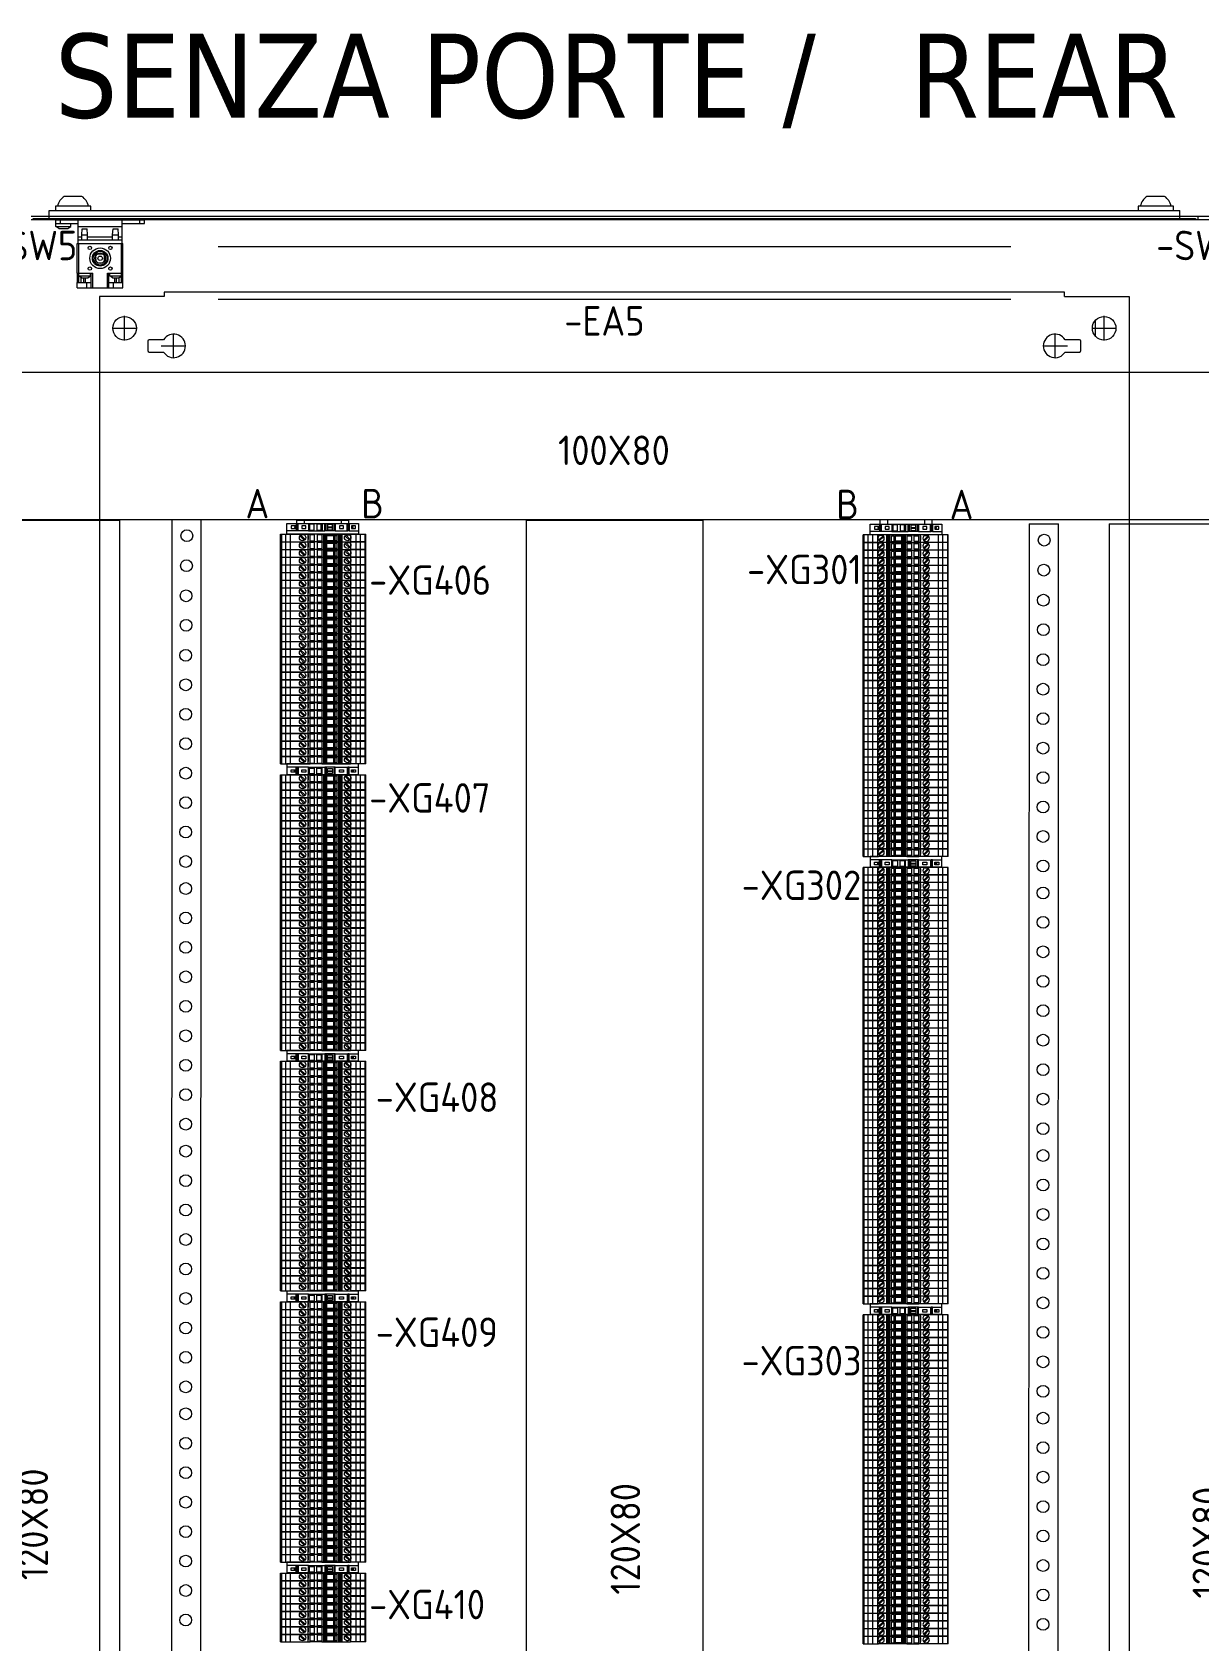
# Model space of a CAD drawing. Header units: millimetres. Extents: x 4959 to 7449, y 754 to 2938.
# Drawn here: x 5863 to 6655, y 1846 to 2938 of the extents above; entities that cross this region are included whole.
import ezdxf
from ezdxf.enums import TextEntityAlignment as Align

# ---------------------------------------------------------------- set-up
doc = ezdxf.new("R2010")
doc.units = ezdxf.units.MM
doc.set_wipeout_variables(frame=1)
doc.layers.add('! NO PLOT !', color=7, linetype='Continuous', true_color=0xff75dd, plot=False)
for name, color, linetype, lineweight in [('000-PI-Oprema', 30, 'Continuous', 5), ('0_1', 7, 'Continuous', 0), ('SI-ORMAR-Oprema', 30, 'Continuous', 5)]:
    doc.layers.add(name, color=color, linetype=linetype, lineweight=lineweight)
for name, color, linetype in [('000-PI-ORMAR', 2, 'Continuous'), ('000-PI_TEXT', 7, 'Continuous'), ('002-PI-Kabelska kanalica', 150, 'Continuous'), ('004-PI-DIN Šina', 3, 'Continuous')]:
    doc.layers.add(name, color=color, linetype=linetype)
doc.styles.add('PI0', font='isocpeur.ttf', dxfattribs={"width": 0.9})
doc.styles.add('Tahoma', font='tahoma.ttf')

# ---------------------------------------------------------------- blocks, each defined once
blk = doc.blocks.new('2000x800_montazna ploca')
at = {"layer": '! NO PLOT !', "color": 18, "linetype": 'ByBlock', "lineweight": 0, "true_color": 0x000000}
for p, q in [((-4316.7, 1616.3), (-4316.7, 1633.1)), ((-3657.7, 1630), (-3657.7, 1619.4)), ((-3651.7, 1616.3), (-3651.7, 1633.1)), ((-4325.1, 1624.7), (-4308.3, 1624.7)), ((-4290.2, 1616.9), (-4299.9, 1616.9)), ((-4283.4, 1604.3), (-4283.4, 1621.1)), ((-3685, 1604.3), (-3685, 1621.1)), ((-3668.5, 1616.9), (-3678.2, 1616.9)), ((-3660.1, 1624.7), (-3643.3, 1624.7)), ((-4300.9, 1615.9), (-4300.9, 1609.5)), ((-4299.9, 1608.5), (-4290.2, 1608.5)), ((-4291.8, 1612.7), (-4275, 1612.7)), ((-3693.4, 1612.7), (-3676.6, 1612.7)), ((-3678.2, 1608.5), (-3668.5, 1608.5)), ((-3667.5, 1609.5), (-3667.5, 1615.9))]:
    blk.add_line(p, q, dxfattribs=at)
for centre in [(-4316.7, 1624.7), (-3651.7, 1624.7)]:
    blk.add_circle(centre, 8, dxfattribs=at)
for centre, radius, start, end in [((-4299.9, 1615.9), 1, 90, 180), ((-4283.4, 1612.7), 8, 211.6682, 148.3318), ((-3685, 1612.7), 8, 31.6682, 328.3318), ((-3668.5, 1615.9), 1, 0, 90), ((-4299.9, 1609.5), 1, 180, 270), ((-3668.5, 1609.5), 1, 270, 0)]:
    blk.add_arc(centre, radius, start, end, dxfattribs=at)
at = {"layer": '000-PI-ORMAR', "color": 18, "linetype": 'ByBlock', "lineweight": 0, "true_color": 0x000000}
for p, q in [((-4289.7, 1649.2), (-4289.7, 1646.2)), ((-3678.7, 1649.2), (-4289.7, 1649.2)), ((-3678.7, 1646.2), (-3678.7, 1649.2)), ((-4289.7, 1646.2), (-4333.7, 1646.2)), ((-4333.7, 1646.2), (-4333.7, -243.8)), ((-3678.7, 1646.2), (-3634.7, 1646.2)), ((-3634.7, 1646.2), (-3634.7, -243.8))]:
    blk.add_line(p, q, dxfattribs=at)
blk = doc.blocks.new('*U467')
at = {"layer": '002-PI-Kabelska kanalica', "color": 0, "linetype": 'ByBlock', "lineweight": 0}
for p, q in [((100, -100), (100, 1327)), ((-20, -100), (100, -100))]:
    blk.add_line(p, q, dxfattribs=at)
blk = doc.blocks.new('sklopka_vrata_8MF1000-2VL')
at = {"layer": '000-PI-Oprema', "color": 0, "linetype": 'ByBlock', "lineweight": 0}
for p, q in [((-30, 0), (30, 0)), ((-30, -4.5), (-30, 0)), ((-27, -2.5), (-27, 0)), ((-15, -16), (-15, 0)), ((15, -16), (15, 0)), ((27, -2.5), (27, 0)), ((30, -2.5), (30, 0)), ((-30, -2.5), (-27, -2.5)), ((-28.1, -5.75), (-30, -4.5)), ((-30, -4.5), (-20, -4.5)), ((-28.1, -5.75), (-21.9, -5.75)), ((-27, -2.5), (-15, -2.5)), ((-21.9, -5.75), (-20, -4.5)), ((-20, -4.5), (-20, -2.5)), ((-15, -4.5), (15, -4.5)), ((-12.5, -10), (-12.2, -6)), ((-12.5, -10), (-8.5, -10)), ((-12.5, -13.499994), (-12.5, -10)), ((-12.2, -6), (-8.8, -6)), ((-8.5, -10), (-8.8, -6)), ((-8.5, -13.499994), (-8.5, -10)), ((8.5, -10), (8.8, -6)), ((8.5, -10), (12.5, -10)), ((8.5, -13.499994), (8.5, -10)), ((8.8, -6), (12.2, -6)), ((12.5, -10), (12.2, -6)), ((12.5, -13.499994), (12.5, -10)), ((15, -2.5), (30, -2.5)), ((-15.5, -16), (15.5, -16)), ((-15.5, -36), (-15.5, -16)), ((-15, -11.5), (-12.499996, -11.5)), ((-15, -13.5), (15, -13.5)), ((-14.5, -38), (-14.5, -16)), ((-8.499996, -11.5), (8.500004, -11.5)), ((12.500004, -11.5), (15, -11.5)), ((14.5, -38), (14.5, -16)), ((15.5, -36), (15.5, -16)), ((-3, -27.802775), (-3, -24.197225)), ((-1.802776, -23), (1.802776, -23)), ((-1.802776, -29), (1.802776, -29)), ((3, -27.802775), (3, -24.197225)), ((-15.5, -36), (-5, -36)), ((-15.49, -42.49), (-8.99, -42.49)), ((-15.49, -45.99), (-15.49, -42.49)), ((-15.400001, -42.49), (-15.400001, -36)), ((-12.6, -39.25), (-14.5, -38)), ((-14.5, -38), (-6.5, -38)), ((-14.400001, -42.49), (-14.400001, -38.065784)), ((-12.936492, -42.49), (-12.936492, -39.02862)), ((-12.6, -39.25), (-8.4, -39.25)), ((-11.000001, -42.49), (-11.000001, -39.249996)), ((-10.000001, -42.49), (-10.000001, -39.249996)), ((-8.99, -42.49), (-6.029656, -42.49)), ((-8.99, -45.99), (-8.99, -42.49)), ((-8.4, -39.25), (-6.5, -38)), ((-6.5, -38), (-6.5, -36)), ((-6.029656, -42.5), (-6.029656, -42.49)), ((-6.029656, -42.5), (-6, -42.5)), ((-6, -46), (-6, -36)), ((-5, -46), (-5, -36)), ((5, -36), (14.5, -36)), ((5, -46), (5, -36)), ((6, -46), (6, -36)), ((6, -42.5), (6.029654, -42.5)), ((6.029654, -42.49), (15.49, -42.49)), ((6.029654, -42.5), (6.029654, -42.49)), ((6.5, -38), (6.5, -36)), ((8.4, -39.25), (6.5, -38)), ((6.5, -38), (14.5, -38)), ((8.4, -39.25), (12.6, -39.25)), ((8.85, -36), (13.15, -36)), ((8.99, -45.99), (8.99, -42.49)), ((10, -42.49), (10, -39.249996)), ((11, -42.49), (11, -39.249996)), ((12.6, -39.25), (14.5, -38)), ((12.936492, -42.49), (12.936492, -39.028624)), ((14.4, -42.49), (14.4, -38.065788)), ((14.5, -36), (15.5, -36)), ((15.4, -42.49), (15.4, -36)), ((15.49, -45.99), (15.49, -42.49)), ((-15.49, -45.99), (-8.99, -45.99)), ((-15.4, -46), (-15.4, -45.99)), ((-15.4, -46), (-5.999961, -46)), ((-8.99, -45.99), (-6.000001, -45.99)), ((-6, -46), (-5, -46)), ((-5, -46), (5, -46)), ((5, -46), (6, -46)), ((6, -45.99), (15.49, -45.99)), ((6.00004, -46), (15.4, -46)), ((15.4, -46), (15.4, -45.99))]:
    blk.add_line(p, q, dxfattribs=at)
for centre, radius in [((-7, -19), 1.15), ((0, -26), 7), ((0, -26), 5.3), ((0, -26), 5.1), ((0, -26), 4.8), ((0, -26), 4.679181), ((7, -19), 1.15), ((-7, -33), 1.15), ((0, -26), 3.579607), ((0, -26), 1.499969), ((7, -33), 1.15)]:
    blk.add_circle(centre, radius, dxfattribs=at)
for radius, start, end in [(3.100426, 165.377152, 194.622848), (3.5, 121.002719, 148.997284), (3.5, 211.002716, 238.997281), (3.100426, 255.377156, 284.622844), (3.100426, 90, 104.622596), (3.100426, 75.377404, 90), (3.5, 31.002716, 58.997281), (3.5, 301.002719, 328.997284), (3.100426, 345.377406, 14.622594)]:
    blk.add_arc((0, -26), radius, start, end, dxfattribs=at)
blk = doc.blocks.new('LL49 W 100-230V')
at = {"layer": '000-PI-Oprema', "color": 0, "linetype": 'ByBlock', "lineweight": 0, "ltscale": 0.25}
for p, q in [((45476.7, 36851.4), (46014.7, 36851.4)), ((46014.7, 36815.4), (45476.7, 36815.4))]:
    blk.add_line(p, q, dxfattribs=at)
blk = doc.blocks.new('*U486')
at = {"layer": '002-PI-Kabelska kanalica', "color": 0, "linetype": 'ByBlock', "lineweight": 0}
for p, q in [((-20, -100), (-20, 1328)), ((100, -100), (100, 1328)), ((-20, -100), (100, -100))]:
    blk.add_line(p, q, dxfattribs=at)
blk = doc.blocks.new('*U474')
at = {"color": 7}
blk.add_wipeout([(-24.3, -7.3), (24.3, -7.3), (24.3, 0), (-24.3, 0)], dxfattribs=at).dxf.layer = '000-PI-Oprema'
at = {"layer": '000-PI-Oprema', "color": 7, "ltscale": 0.25}
blk.add_line((-24.3, 0), (24.3, 0), dxfattribs=at)
at = {"layer": '000-PI-Oprema', "color": 7}
for p, q in [((-18, 0), (-18, -5.1)), ((-17.1, 0), (-17.1, -5.1)), ((-17, -5.1), (-17, 0)), ((-16.7, -5.1), (-16.7, 0)), ((-9.7, 0), (-9.7, -5.1)), ((-9, 0), (-9, -0.6)), ((-1, -0.6), (-1, 0)), ((-0.3, 0), (-0.3, -5.1)), ((1.4, -5.1), (1.4, 0)), ((2.3, -5.1), (2.3, 0)), ((7.7, -5.1), (7.7, 0)), ((8.5, 0), (8.5, -5.1)), ((16.7, -5.1), (16.7, 0)), ((17, 0), (17, -5.1)), ((17.1, 0), (17.1, -5.1)), ((18, 0), (18, -5.1)), ((24.3, 0), (24.3, -7.3)), ((-24.3, -7.3), (-24.3, 0)), ((-18, -5.1), (-24.3, -5.1)), ((24.3, -7.3), (-24.3, -7.3)), ((-21.4, -1.7), (-21.4, -3.4)), ((-18.5, -1.7), (-21.4, -1.7)), ((-21.4, -3.4), (-18.5, -3.4)), ((-19, -2.4), (-19.1, -2.4)), ((-19.1, -2.4), (-19.1, -2.8)), ((-19, -2.8), (-19.1, -2.8)), ((-19, -2.4), (-18.5, -2.4)), ((-19, -2.8), (-19, -2.4)), ((-19, -2.8), (-18.5, -2.8)), ((-18.5, -2.4), (-18.5, -1.7)), ((-18.5, -2.8), (-18.5, -2.4)), ((-18.5, -3.4), (-18.5, -2.8)), ((-17.1, -5.1), (-18, -5.1)), ((-17, -5.1), (-17.1, -5.1)), ((-16.7, -5.1), (-17, -5.1)), ((-9.7, -5.1), (-16.7, -5.1)), ((-14.1, -1.7), (-14.1, -3.4)), ((-11.4, -1.7), (-14.1, -1.7)), ((-14.1, -3.4), (-11.4, -3.4)), ((-11.4, -3.4), (-11.4, -1.7)), ((-9.7, -5.1), (-9, -5.1)), ((-9, -0.6), (-9, -4.6)), ((-5.8, -0.6), (-9, -0.6)), ((-9, -4.6), (-9, -5.1)), ((-9, -4.6), (-5.8, -4.6)), ((-9, -5.1), (-1, -5.1)), ((-5.8, -4.6), (-5.8, -0.6)), ((-4.1, -0.6), (-4.1, -4.6)), ((-1, -0.6), (-4.1, -0.6)), ((-4.1, -4.6), (-1, -4.6)), ((-1, -4.6), (-1, -0.6)), ((-1, -5.1), (-1, -4.6)), ((-1, -5.1), (-0.3, -5.1)), ((-0.3, -5.1), (1.4, -5.1)), ((2.3, -5.1), (1.4, -5.1)), ((7.7, -5.1), (2.3, -5.1)), ((6.7, -0.8), (3.2, -0.8)), ((3.2, -0.8), (3.2, -2.4)), ((3.2, -2.4), (6.7, -2.4)), ((3.2, -2.4), (3.2, -2.8)), ((3.2, -2.8), (6.7, -2.8)), ((3.2, -2.8), (3.2, -4.3)), ((3.2, -4.3), (6.7, -4.3)), ((6.7, -2.4), (6.7, -0.8)), ((6.7, -2.8), (6.7, -2.4)), ((6.7, -4.3), (6.7, -2.8)), ((8.5, -5.1), (7.7, -5.1)), ((8.5, -5.1), (16.7, -5.1)), ((11.4, -1.7), (11.4, -3.4)), ((14.1, -1.7), (11.4, -1.7)), ((11.4, -3.4), (14.1, -3.4)), ((14.1, -3.4), (14.1, -1.7)), ((16.7, -5.1), (17, -5.1)), ((17, -5.1), (17.1, -5.1)), ((18, -5.1), (17.1, -5.1)), ((18, -5.1), (24.3, -5.1)), ((22.2, -1.7), (19.5, -1.7)), ((19.5, -1.7), (19.5, -2.4)), ((19.5, -2.4), (19.9, -2.4)), ((19.5, -2.4), (19.5, -2.8)), ((19.5, -2.8), (19.5, -3.4)), ((19.5, -2.8), (19.9, -2.8)), ((19.5, -3.4), (22.2, -3.4)), ((20.6, -2.4), (19.9, -2.4)), ((19.9, -2.8), (19.9, -2.4)), ((20.6, -2.8), (19.9, -2.8)), ((20.6, -2.8), (20.6, -2.4)), ((22.2, -3.4), (22.2, -1.7))]:
    blk.add_line(p, q, dxfattribs=at)
blk = doc.blocks.new('*U304')
at = {"color": 0, "linetype": 'ByBlock', "lineweight": 0, "ltscale": 0.25}
blk.add_lwpolyline([(-24.3, 0), (-24.3, -7.3), (24.3, -7.3), (24.3, 0), (-24.3, 0)], dxfattribs=at)
at = {"layer": '000-PI-Oprema', "color": 0, "linetype": 'ByBlock', "lineweight": 0}
for p, q in [((24.3, 0), (-24.3, 0)), ((24.3, -7.3), (24.3, 0)), ((-24.3, 0), (-24.3, -7.3)), ((-18, -2.2), (-24.3, -2.2)), ((-21.4, -5.6), (-21.4, -3.9)), ((-21.4, -3.9), (-18.5, -3.9)), ((-18.5, -5.6), (-21.4, -5.6)), ((-19, -4.6), (-19.1, -4.6)), ((-19.1, -5), (-19.1, -4.6)), ((-19, -5), (-19.1, -5)), ((-19, -4.6), (-19, -5)), ((-19, -4.6), (-18.5, -4.6)), ((-19, -5), (-18.5, -5)), ((-18.5, -3.9), (-18.5, -4.6)), ((-18.5, -4.6), (-18.5, -5)), ((-18.5, -5), (-18.5, -5.6)), ((-18, -7.3), (-18, -2.2)), ((-17.1, -2.2), (-18, -2.2)), ((-17.1, -7.3), (-18, -7.3)), ((-17.1, -7.3), (-17.1, -2.2)), ((-17, -2.2), (-17.1, -2.2)), ((-17, -7.3), (-17.1, -7.3)), ((-17, -2.2), (-17, -7.3)), ((-16.7, -2.2), (-17, -2.2)), ((-16.7, -7.3), (-17, -7.3)), ((-16.7, -2.2), (-16.7, -7.3)), ((-9.7, -2.2), (-16.7, -2.2)), ((-14.1, -3.9), (-11.4, -3.9)), ((-14.1, -5.6), (-14.1, -3.9)), ((-11.4, -5.6), (-14.1, -5.6)), ((-11.4, -3.9), (-11.4, -5.6)), ((-9.7, -2.2), (-9, -2.2)), ((-9.7, -7.3), (-9.7, -2.2)), ((-9.7, -7.3), (-9, -7.3)), ((-9, -2.8), (-9, -2.2)), ((-9, -2.2), (-1, -2.2)), ((-9, -6.8), (-9, -2.8)), ((-9, -2.8), (-5.8, -2.8)), ((-5.8, -6.8), (-9, -6.8)), ((-9, -7.3), (-9, -6.8)), ((-5.8, -2.8), (-5.8, -6.8)), ((-4.1, -2.8), (-1, -2.8)), ((-4.1, -6.8), (-4.1, -2.8)), ((-1, -6.8), (-4.1, -6.8)), ((-1, -2.2), (-1, -2.8)), ((-1, -2.2), (-0.3, -2.2)), ((-1, -2.8), (-1, -6.8)), ((-1, -6.8), (-1, -7.3)), ((-0.3, -2.2), (1.4, -2.2)), ((-0.3, -7.3), (-0.3, -2.2)), ((2.3, -2.2), (1.4, -2.2)), ((1.4, -2.2), (1.4, -7.3)), ((7.7, -2.2), (2.3, -2.2)), ((2.3, -2.2), (2.3, -7.3)), ((3.2, -3), (6.7, -3)), ((3.2, -4.6), (3.2, -3)), ((3.2, -4.6), (6.7, -4.6)), ((3.2, -5), (3.2, -4.6)), ((3.2, -5), (6.7, -5)), ((3.2, -6.5), (3.2, -5)), ((6.7, -6.5), (3.2, -6.5)), ((6.7, -3), (6.7, -4.6)), ((6.7, -4.6), (6.7, -5)), ((6.7, -5), (6.7, -6.5)), ((7.7, -2.2), (7.7, -7.3)), ((8.5, -2.2), (7.7, -2.2)), ((8.5, -7.3), (8.5, -2.2)), ((8.5, -2.2), (16.7, -2.2)), ((11.4, -3.9), (14.1, -3.9)), ((11.4, -5.6), (11.4, -3.9)), ((14.1, -5.6), (11.4, -5.6)), ((14.1, -3.9), (14.1, -5.6)), ((16.7, -2.2), (16.7, -7.3)), ((16.7, -2.2), (17, -2.2)), ((17, -7.3), (17, -2.2)), ((17, -2.2), (17.1, -2.2)), ((18, -2.2), (17.1, -2.2)), ((17.1, -7.3), (17.1, -2.2)), ((18, -2.2), (24.3, -2.2)), ((18, -7.3), (18, -2.2)), ((19.5, -4.6), (19.5, -3.9)), ((19.5, -3.9), (22.2, -3.9)), ((19.5, -5), (19.5, -4.6)), ((19.5, -4.6), (19.9, -4.6)), ((19.5, -5), (19.9, -5)), ((19.5, -5.6), (19.5, -5)), ((22.2, -5.6), (19.5, -5.6)), ((19.9, -4.6), (19.9, -5)), ((20.6, -4.6), (19.9, -4.6)), ((20.6, -5), (19.9, -5)), ((20.6, -4.6), (20.6, -5)), ((22.2, -3.9), (22.2, -5.6))]:
    blk.add_line(p, q, dxfattribs=at)
at = {"layer": '000-PI-Oprema', "color": 0, "linetype": 'ByBlock', "lineweight": 0, "ltscale": 0.25}
blk.add_line((24.3, -7.3), (-24.3, -7.3), dxfattribs=at)
blk = doc.blocks.new('*U505')
at = {"color": 7}
blk.add_wipeout([(-24.3, -7.3), (24.3, -7.3), (24.3, 0), (-24.3, 0)], dxfattribs=at).dxf.layer = '000-PI-Oprema'
at = {"layer": '000-PI-Oprema', "color": 7, "ltscale": 0.25}
blk.add_line((-24.3, 0), (24.3, 0), dxfattribs=at)
at = {"layer": '000-PI-Oprema', "color": 7}
for p, q in [((-18, 0), (-18, -5.1)), ((-17.1, 0), (-17.1, -5.1)), ((-17, -5.1), (-17, 0)), ((-16.7, -5.1), (-16.7, 0)), ((-9.7, 0), (-9.7, -5.1)), ((-9, 0), (-9, -0.6)), ((-1, -0.6), (-1, 0)), ((-0.3, 0), (-0.3, -5.1)), ((1.4, -5.1), (1.4, 0)), ((2.3, -5.1), (2.3, 0)), ((7.7, -5.1), (7.7, 0)), ((8.5, 0), (8.5, -5.1)), ((16.7, -5.1), (16.7, 0)), ((17, 0), (17, -5.1)), ((17.1, 0), (17.1, -5.1)), ((18, 0), (18, -5.1)), ((24.3, 0), (24.3, -7.3)), ((-24.3, -7.3), (-24.3, 0)), ((-18, -5.1), (-24.3, -5.1)), ((24.3, -7.3), (-24.3, -7.3)), ((-21.4, -1.7), (-21.4, -3.4)), ((-18.5, -1.7), (-21.4, -1.7)), ((-21.4, -3.4), (-18.5, -3.4)), ((-19, -2.4), (-19.1, -2.4)), ((-19.1, -2.4), (-19.1, -2.8)), ((-19, -2.8), (-19.1, -2.8)), ((-19, -2.4), (-18.5, -2.4)), ((-19, -2.8), (-19, -2.4)), ((-19, -2.8), (-18.5, -2.8)), ((-18.5, -2.4), (-18.5, -1.7)), ((-18.5, -2.8), (-18.5, -2.4)), ((-18.5, -3.4), (-18.5, -2.8)), ((-17.1, -5.1), (-18, -5.1)), ((-17, -5.1), (-17.1, -5.1)), ((-16.7, -5.1), (-17, -5.1)), ((-9.7, -5.1), (-16.7, -5.1)), ((-14.1, -1.7), (-14.1, -3.4)), ((-11.4, -1.7), (-14.1, -1.7)), ((-14.1, -3.4), (-11.4, -3.4)), ((-11.4, -3.4), (-11.4, -1.7)), ((-9.7, -5.1), (-9, -5.1)), ((-9, -0.6), (-9, -4.6)), ((-5.8, -0.6), (-9, -0.6)), ((-9, -4.6), (-9, -5.1)), ((-9, -4.6), (-5.8, -4.6)), ((-9, -5.1), (-1, -5.1)), ((-5.8, -4.6), (-5.8, -0.6)), ((-4.1, -0.6), (-4.1, -4.6)), ((-1, -0.6), (-4.1, -0.6)), ((-4.1, -4.6), (-1, -4.6)), ((-1, -4.6), (-1, -0.6)), ((-1, -5.1), (-1, -4.6)), ((-1, -5.1), (-0.3, -5.1)), ((-0.3, -5.1), (1.4, -5.1)), ((2.3, -5.1), (1.4, -5.1)), ((7.7, -5.1), (2.3, -5.1)), ((6.7, -0.8), (3.2, -0.8)), ((3.2, -0.8), (3.2, -2.4)), ((3.2, -2.4), (6.7, -2.4)), ((3.2, -2.4), (3.2, -2.8)), ((3.2, -2.8), (6.7, -2.8)), ((3.2, -2.8), (3.2, -4.3)), ((3.2, -4.3), (6.7, -4.3)), ((6.7, -2.4), (6.7, -0.8)), ((6.7, -2.8), (6.7, -2.4)), ((6.7, -4.3), (6.7, -2.8)), ((8.5, -5.1), (7.7, -5.1)), ((8.5, -5.1), (16.7, -5.1)), ((11.4, -1.7), (11.4, -3.4)), ((14.1, -1.7), (11.4, -1.7)), ((11.4, -3.4), (14.1, -3.4)), ((14.1, -3.4), (14.1, -1.7)), ((16.7, -5.1), (17, -5.1)), ((17, -5.1), (17.1, -5.1)), ((18, -5.1), (17.1, -5.1)), ((18, -5.1), (24.3, -5.1)), ((22.2, -1.7), (19.5, -1.7)), ((19.5, -1.7), (19.5, -2.4)), ((19.5, -2.4), (19.9, -2.4)), ((19.5, -2.4), (19.5, -2.8)), ((19.5, -2.8), (19.5, -3.4)), ((19.5, -2.8), (19.9, -2.8)), ((19.5, -3.4), (22.2, -3.4)), ((20.6, -2.4), (19.9, -2.4)), ((19.9, -2.8), (19.9, -2.4)), ((20.6, -2.8), (19.9, -2.8)), ((20.6, -2.8), (20.6, -2.4)), ((22.2, -3.4), (22.2, -1.7))]:
    blk.add_line(p, q, dxfattribs=at)
blk = doc.blocks.new('*U499')
at = {"layer": '002-PI-Kabelska kanalica', "color": 0, "linetype": 'ByBlock', "lineweight": 0}
for q in [(-20, 1327), (100, -100)]:
    blk.add_line((-20, -100), q, dxfattribs=at)
blk = doc.blocks.new('*U495')
at = {"layer": '002-PI-Kabelska kanalica', "color": 0, "linetype": 'ByBlock', "lineweight": 0}
for p, q in [((-20, -100), (-20, 1943)), ((80, -100), (80, 1943))]:
    blk.add_line(p, q, dxfattribs=at)
blk = doc.blocks.new('UT 2.5 MT - 3046362')
at = {"layer": '000-PI-Oprema', "color": 0, "linetype": 'ByBlock', "lineweight": 0}
for p, q in [((53710, 41740.1), (53710, 41729.7)), ((53710, 41740.1), (53715.1, 41740.1)), ((53715.1, 41739.5), (53710, 41739.5)), ((53715.1, 41717.7), (53715.1, 41740.1)), ((53710, 41736.5), (53715.1, 41736.5)), ((53710, 41733.5), (53715.1, 41733.5)), ((53710, 41730), (53715.1, 41730)), ((53710, 41711.5), (53710, 41729.7)), ((53711.1, 41729.1), (53711.1, 41729.1)), ((53711.1, 41729.1), (53714.1, 41726)), ((53711.6, 41729.6), (53711.6, 41729.6)), ((53714.6, 41726.5), (53711.6, 41729.6)), ((53714.8, 41728.9), (53714.8, 41728.9)), ((53714.8, 41726.8), (53714.8, 41728.9)), ((53714.8, 41726.8), (53714.8, 41726.8)), ((53710, 41723.9), (53715.1, 41723.9)), ((53710, 41723.8), (53710, 41723.8)), ((53715.1, 41723.8), (53710, 41723.8)), ((53715.1, 41723.4), (53710, 41723.4)), ((53710, 41722.8), (53715.1, 41722.8)), ((53710, 41721.1), (53710, 41721.1)), ((53710, 41716.1), (53710, 41716.1)), ((53710.1, 41718.4), (53710.1, 41721.8)), ((53710.1, 41721.8), (53710.1, 41721.8)), ((53710.1, 41721.8), (53715, 41721.8)), ((53715, 41718.4), (53710.1, 41718.4)), ((53710.1, 41718.2), (53710.1, 41718.4)), ((53710.1, 41718.2), (53710.8, 41718.2)), ((53710.7, 41720.8), (53710.7, 41719.4)), ((53710.7, 41720.8), (53714.3, 41720.8)), ((53710.7, 41719.4), (53710.7, 41719.2)), ((53710.8, 41719.2), (53710.7, 41719.2)), ((53710.8, 41721.8), (53710.8, 41722.6)), ((53710.8, 41722.6), (53714.3, 41722.6)), ((53710.8, 41722.6), (53710.8, 41722.6)), ((53714.3, 41719.2), (53710.8, 41719.2)), ((53710.8, 41711.8), (53710.8, 41718.2)), ((53714.3, 41718.2), (53710.8, 41718.2)), ((53711.6, 41723.9), (53714.2, 41723.9)), ((53711.6, 41723.9), (53711.6, 41723.9)), ((53714.1, 41726), (53714.1, 41726)), ((53714.2, 41723.9), (53714.2, 41723.9)), ((53714.3, 41721.8), (53714.3, 41722.6)), ((53714.3, 41722.6), (53714.3, 41722.6)), ((53714.3, 41719.2), (53714.3, 41720.8)), ((53714.3, 41711.8), (53714.3, 41718.2)), ((53715, 41718.2), (53714.3, 41718.2)), ((53714.3, 41717.7), (53715.1, 41717.7)), ((53715.1, 41716.6), (53714.3, 41716.6)), ((53714.6, 41726.5), (53714.6, 41726.5)), ((53715, 41718.4), (53715, 41721.8)), ((53715, 41721.8), (53715, 41721.8)), ((53715, 41718.2), (53715, 41718.4)), ((53715.1, 41723.8), (53715.1, 41723.8)), ((53715.1, 41721.1), (53715.1, 41721.1)), ((53715.1, 41717.7), (53715.1, 41716.6)), ((53715.1, 41717.7), (53715.1, 41717.7)), ((53715.1, 41717.7), (53715.1, 41717.7)), ((53715.1, 41716.6), (53715.1, 41716.6)), ((53715.1, 41711.5), (53715.1, 41716.6)), ((53715.1, 41716.1), (53715.1, 41716.1)), ((53710, 41710.3), (53710, 41711.5)), ((53715.1, 41711.5), (53710, 41711.5)), ((53710, 41710.3), (53710, 41702.3)), ((53710, 41710.3), (53710, 41710.3)), ((53715.1, 41710.3), (53710, 41710.3)), ((53710.6, 41710.3), (53710.6, 41710.3)), ((53710.6, 41707.1), (53710.6, 41710.3)), ((53710.6, 41707.1), (53710.6, 41707.1)), ((53714.6, 41707.1), (53710.6, 41707.1)), ((53710.6, 41702.3), (53710.6, 41705.4)), ((53710.6, 41705.4), (53710.6, 41705.4)), ((53710.6, 41705.4), (53714.6, 41705.4)), ((53710.8, 41712.8), (53710.8, 41713.8)), ((53710.8, 41713.8), (53710.8, 41713.8)), ((53710.8, 41713.7), (53714.3, 41713.7)), ((53710.8, 41712.6), (53710.8, 41712.8)), ((53710.8, 41712.8), (53714.3, 41712.8)), ((53710.8, 41712.6), (53710.8, 41712.6)), ((53710.8, 41712.6), (53714.3, 41712.6)), ((53710.8, 41711.8), (53714.3, 41711.8)), ((53710.8, 41711.8), (53710.8, 41711.8)), ((53714.3, 41711.8), (53710.8, 41711.8)), ((53714.3, 41712.8), (53714.3, 41713.8)), ((53714.3, 41713.8), (53714.3, 41713.8)), ((53714.3, 41712.6), (53714.3, 41712.8)), ((53714.3, 41712.6), (53714.3, 41712.6)), ((53714.3, 41711.8), (53714.3, 41711.8)), ((53714.6, 41710.3), (53714.6, 41710.3)), ((53714.6, 41710.3), (53714.6, 41707.1)), ((53714.6, 41707.1), (53714.6, 41707.1)), ((53714.6, 41705.4), (53714.6, 41705.4)), ((53714.6, 41705.4), (53714.6, 41702.3)), ((53715.1, 41710.3), (53715.1, 41711.5)), ((53715.1, 41710.3), (53715.1, 41710.3)), ((53715.1, 41710.3), (53715.1, 41702.3)), ((53710, 41701.1), (53710, 41702.3)), ((53710, 41702.3), (53710, 41702.3)), ((53710, 41702.3), (53715.1, 41702.3)), ((53710, 41682.3), (53710, 41701.1)), ((53710, 41701.1), (53715.1, 41701.1)), ((53710.6, 41702.3), (53710.6, 41702.3)), ((53711.1, 41698.4), (53714.1, 41695.4)), ((53711.6, 41701.1), (53711.6, 41701.1)), ((53714.2, 41701.1), (53711.6, 41701.1)), ((53714.6, 41695.9), (53711.6, 41698.9)), ((53714.2, 41701.1), (53714.2, 41701.1)), ((53714.6, 41702.3), (53714.6, 41702.3)), ((53714.8, 41698.2), (53714.8, 41696.1)), ((53714.8, 41698.2), (53714.8, 41698.2)), ((53714.8, 41696.1), (53714.8, 41696.1)), ((53715.1, 41702.3), (53715.1, 41702.3)), ((53715.1, 41701.1), (53715.1, 41702.3)), ((53715.1, 41682.3), (53715.1, 41701.1)), ((53710, 41688.9), (53715.1, 41688.9)), ((53710, 41685.9), (53715.1, 41685.9)), ((53710, 41682.3), (53710, 41683)), ((53715.1, 41682.8), (53710, 41682.8)), ((53710, 41682.3), (53715.1, 41682.3))]:
    blk.add_line(p, q, dxfattribs=at)
for centre, radius, start, end in [((53712.9, 41727.8), 2.17, 120.4503, 270), ((53712.9, 41727.8), 2.17, 270, 330.8754), ((53712.9, 41727.8), 2.17, 29.1246, 59.5497), ((53712.9, 41697.2), 2.18, 90, 270), ((53712.9, 41697.2), 2.18, 29.1246, 90), ((53712.9, 41697.2), 2.18, 270, 330.8754)]:
    blk.add_arc(centre, radius, start, end, dxfattribs=at)
for start_param, end_param in [(-1.570796, -1.039338), (-2.102255, -1.570796)]:
    blk.add_ellipse((53712.9, 41727.8), major_axis=(-2.18, 0), ratio=1, start_param=start_param, end_param=end_param, dxfattribs=at)

msp = doc.modelspace()

# ---------------------------------------------------------------- linework, layer by layer
at = {"layer": '000-PI-ORMAR', "color": 0, "linetype": 'ByBlock', "lineweight": 0}
for p, q in [((5902.271, 2820.287), (5878.271, 2820.287)), ((5878.271, 2820.287), (5878.271, 2817.387)), ((5896.271, 2826.887), (5884.271, 2826.887)), ((5902.271, 2817.387), (5902.271, 2820.287)), ((6637.271, 2820.287), (6613.271, 2820.287)), ((6613.271, 2820.287), (6613.271, 2817.387)), ((6631.271, 2826.887), (6619.271, 2826.887)), ((6637.271, 2817.387), (6637.271, 2820.287)), ((5861.771, 2813.387), (5874.021, 2813.387)), ((6653.783, 2810.887), (5861.783, 2810.887)), ((5863.271, 2810.887), (5863.271, 2811.887)), ((5863.271, 2811.887), (5874.021, 2811.887)), ((5874.021, 2810.887), (5874.021, 2817.387)), ((5874.021, 2817.387), (6641.521, 2817.387)), ((5874.021, 2813.387), (6641.521, 2813.387)), ((5874.021, 2811.887), (6641.521, 2811.887)), ((6641.521, 2810.887), (6641.521, 2817.387)), ((6641.521, 2813.387), (6653.771, 2813.387)), ((6641.521, 2811.887), (6652.271, 2811.887)), ((6652.271, 2811.887), (6652.271, 2810.887)), ((6653.771, 2813.387), (6653.771, 2810.887)), ((6653.771, 2813.387), (6666.021, 2813.387)), ((7445.783, 2810.887), (6653.783, 2810.887))]:
    msp.add_line(p, q, dxfattribs=at)
for centre, start, end in [((5890.667, 2817.692), 124.82083, 166.605416), ((5889.876, 2817.692), 13.394584, 55.17917), ((6625.667, 2817.692), 124.82083, 166.605416), ((6624.876, 2817.692), 13.394584, 55.17917)]:
    msp.add_arc(centre, 11.2, start, end, dxfattribs=at)
at = {"layer": '004-PI-DIN Šina', "color": 0, "linetype": 'ByBlock', "lineweight": 0}
for p, q in [((5957.285, 2607.525), (5956.771, 1180.11)), ((5957.285, 2607.525), (5977.285, 2607.525)), ((5976.771, 1180.11), (5977.285, 2607.525)), ((6539.285, 2604.535), (6538.771, 1177.12)), ((6539.285, 2604.535), (6559.285, 2604.535)), ((6558.771, 1177.12), (6559.285, 2604.535))]:
    msp.add_line(p, q, dxfattribs=at)
at = {"layer": '004-PI-DIN Šina', "color": 0, "linetype": 'ByBlock', "lineweight": 0, "ltscale": 0.01}
for centre in [(5967.542, 2596.553), (5967.542, 2596.553), (6549.542, 2593.563), (6549.542, 2593.563), (5967.285, 2576.153), (5967.285, 2576.153), (5967.285, 2576.153), (6549.285, 2573.163), (6549.285, 2573.163), (6549.285, 2573.163), (5967.028, 2555.753), (6549.028, 2552.764), (5967.028, 2535.753), (6549.028, 2532.764), (5966.771, 2515.353), (6548.771, 2512.364), (5966.771, 2495.353), (6548.771, 2492.364), (5966.771, 2475.353), (6548.771, 2472.364), (5966.771, 2455.353), (6548.771, 2452.364), (5966.771, 2435.353), (6548.771, 2432.364), (5966.771, 2415.353), (6548.771, 2412.364), (5966.771, 2395.353), (6548.771, 2392.364), (5966.771, 2375.353), (6548.771, 2372.364), (5966.771, 2357.059), (6548.771, 2354.07), (5966.771, 2337.059), (5966.771, 2337.059), (6548.771, 2334.07), (6548.771, 2334.07), (5966.771, 2317.059), (6548.771, 2314.07), (5966.771, 2297.059), (6548.771, 2294.07), (5966.771, 2277.059), (6548.771, 2274.07), (5966.771, 2257.059), (6548.771, 2254.07), (5966.771, 2237.059), (6548.771, 2234.07), (5966.771, 2217.059), (6548.771, 2214.07), (5966.771, 2197.059), (6548.771, 2194.07), (5966.771, 2178.765), (6548.771, 2175.775), (5966.771, 2158.765), (5966.771, 2158.765), (6548.771, 2155.775), (6548.771, 2155.775), (5966.771, 2138.765), (6548.771, 2135.775), (5966.771, 2118.765), (6548.771, 2115.775), (5966.771, 2098.765), (6548.771, 2095.775), (5966.771, 2078.765), (6548.771, 2075.775), (5966.771, 2058.765), (6548.771, 2055.775), (5966.771, 2038.765), (6548.771, 2035.775), (5966.771, 2018.765), (6548.771, 2015.775), (5966.771, 2000.471), (6548.771, 1997.481), (5966.771, 1980.471), (5966.771, 1980.471), (6548.771, 1977.481), (6548.771, 1977.481), (5966.771, 1960.471), (6548.771, 1957.481), (5966.771, 1940.471), (6548.771, 1937.481), (5966.771, 1920.471), (6548.771, 1917.481), (5966.771, 1900.471), (6548.771, 1897.481), (5966.771, 1880.471), (6548.771, 1877.481), (5966.771, 1860.471), (6548.771, 1857.481)]:
    msp.add_circle(centre, 4, dxfattribs=at)

# ---------------------------------------------------------------- block references
at = {"color": 0, "linetype": 'ByBlock', "lineweight": 0, "ltscale": 0.25, "rotation": 90}
for p in [(48166.657, -51118.026), (48166.657, -51123.226), (48166.657, -51128.426), (48166.657, -51133.626), (48166.657, -51138.826), (48166.657, -51144.026), (48166.657, -51149.226), (48166.657, -51154.426), (48166.657, -51159.626), (48166.657, -51164.826), (48166.657, -51170.026), (48166.657, -51175.226), (48166.657, -51180.426), (48166.657, -51185.626), (48166.657, -51190.826), (48166.657, -51196.026), (48166.657, -51201.226), (48166.657, -51206.426), (48166.657, -51211.626), (48166.657, -51216.826), (48166.657, -51222.026), (48166.657, -51227.226), (48166.657, -51232.426), (48166.657, -51237.626), (48166.657, -51242.826), (48166.657, -51248.026), (48166.657, -51253.226), (48166.657, -51258.426), (48166.657, -51263.626), (48166.657, -51268.826), (48166.657, -51274.026), (48166.657, -51279.226), (48166.657, -51284.426), (48166.657, -51289.626), (48166.657, -51294.826), (48166.657, -51300.026), (48166.657, -51305.226), (48166.657, -51310.426), (48166.657, -51315.626), (48166.657, -51320.826), (48166.657, -51326.026), (48166.657, -51331.226), (48166.657, -51343.676), (48166.657, -51348.876), (48166.657, -51354.076), (48166.657, -51359.276), (48166.657, -51364.476), (48166.657, -51369.676), (48166.657, -51374.876), (48166.657, -51380.076), (48166.657, -51385.276), (48166.657, -51390.476), (48166.657, -51395.676), (48166.657, -51400.876), (48166.657, -51406.076), (48166.657, -51411.276), (48166.657, -51416.476), (48166.657, -51421.676), (48166.657, -51426.876), (48166.657, -51432.076), (48166.657, -51437.276), (48166.657, -51442.476), (48166.657, -51447.676), (48166.657, -51452.876), (48166.657, -51458.076), (48166.657, -51463.276), (48166.657, -51468.476), (48166.657, -51473.676), (48166.657, -51478.876), (48166.657, -51484.076), (48166.657, -51489.276), (48166.657, -51494.476), (48166.657, -51499.676), (48166.657, -51504.876), (48166.657, -51510.076), (48166.657, -51515.276), (48166.657, -51520.476), (48166.657, -51525.676), (48166.657, -51530.876), (48166.657, -51536.076), (48166.657, -51541.276), (48166.657, -51546.476), (48166.657, -51551.676), (48166.657, -51556.876), (48166.657, -51562.076), (48166.657, -51567.276), (48166.657, -51572.476), (48166.657, -51577.676), (48166.657, -51582.876), (48166.657, -51588.076), (48166.657, -51593.276), (48166.657, -51598.476), (48166.657, -51603.676), (48166.657, -51608.876), (48166.657, -51614.076), (48166.657, -51619.276), (48166.657, -51624.476), (48166.657, -51629.676), (48166.657, -51634.876), (48166.657, -51647.376), (48166.657, -51652.576), (48166.657, -51657.776), (48166.657, -51662.976), (48166.657, -51668.176), (48166.657, -51673.376), (48166.657, -51678.576), (48166.657, -51683.776), (48166.657, -51688.976), (48166.657, -51694.176), (48166.657, -51699.376), (48166.657, -51704.576), (48166.657, -51709.776), (48166.657, -51714.976), (48166.657, -51720.176), (48166.657, -51725.376), (48166.657, -51730.576), (48166.657, -51735.776), (48166.657, -51740.976), (48166.657, -51746.176), (48166.657, -51751.376), (48166.657, -51756.576), (48166.657, -51761.776), (48166.657, -51766.976), (48166.657, -51772.176), (48166.657, -51777.376), (48166.657, -51782.576), (48166.657, -51787.776), (48166.657, -51792.976), (48166.657, -51798.176), (48166.657, -51803.376), (48166.657, -51808.576), (48166.657, -51813.776), (48166.657, -51818.976), (48166.657, -51824.176), (48166.657, -51829.376), (48166.657, -51834.576), (48166.657, -51839.776), (48166.657, -51844.976), (48166.657, -51850.176), (48166.657, -51855.376), (48166.657, -51860.576), (48166.657, -51865.776)]:
    msp.add_blockref('UT 2.5 MT - 3046362', p, dxfattribs=at)
at = {"color": 0, "linetype": 'ByBlock', "lineweight": 0, "ltscale": 0.25, "xscale": -1, "rotation": 270}
for p in [(-35651.114, -51127.953), (-35651.114, -51133.153), (-35651.114, -51138.353), (-35651.114, -51143.553), (-35651.114, -51148.753), (-35651.114, -51153.953), (-35651.114, -51159.153), (-35651.114, -51164.353), (-35651.114, -51169.553), (-35651.114, -51174.753), (-35651.114, -51179.953), (-35651.114, -51185.153), (-35651.114, -51190.353), (-35651.114, -51195.553), (-35651.114, -51200.753), (-35651.114, -51205.953), (-35651.114, -51211.153), (-35651.114, -51216.353), (-35651.114, -51221.553), (-35651.114, -51226.753), (-35651.114, -51231.953), (-35651.114, -51237.153), (-35651.114, -51242.353), (-35651.114, -51247.553), (-35651.114, -51252.753), (-35651.114, -51257.953), (-35651.114, -51263.153), (-35651.114, -51268.353), (-35651.114, -51280.853), (-35651.114, -51286.053), (-35651.114, -51291.253), (-35651.114, -51296.453), (-35651.114, -51301.653), (-35651.114, -51306.853), (-35651.114, -51312.053), (-35651.114, -51317.253), (-35651.114, -51322.453), (-35651.114, -51327.653), (-35651.114, -51332.853), (-35651.114, -51338.053), (-35651.114, -51343.253), (-35651.114, -51348.453), (-35651.114, -51353.653), (-35651.114, -51358.853), (-35651.114, -51364.053), (-35651.114, -51369.253), (-35651.114, -51374.453), (-35651.114, -51379.653), (-35651.114, -51384.853), (-35651.114, -51390.053), (-35651.114, -51395.253), (-35651.114, -51400.453), (-35651.114, -51405.653), (-35651.114, -51410.853), (-35651.114, -51416.053), (-35651.114, -51421.253), (-35651.114, -51426.453), (-35651.114, -51431.653), (-35651.114, -51436.853), (-35651.114, -51442.053), (-35651.114, -51447.253), (-35651.114, -51452.453), (-35651.114, -51457.653), (-35651.114, -51462.853), (-35651.114, -51475.353), (-35651.114, -51480.553), (-35651.114, -51485.753), (-35651.114, -51490.953), (-35651.114, -51496.153), (-35651.114, -51501.353), (-35651.114, -51506.553), (-35651.114, -51511.753), (-35651.114, -51516.953), (-35651.114, -51522.153), (-35651.114, -51527.353), (-35651.114, -51532.553), (-35651.114, -51537.753), (-35651.114, -51542.953), (-35651.114, -51548.153), (-35651.114, -51553.353), (-35651.114, -51558.553), (-35651.114, -51563.753), (-35651.114, -51568.953), (-35651.114, -51574.153), (-35651.114, -51579.353), (-35651.114, -51584.553), (-35651.114, -51589.753), (-35651.114, -51594.953), (-35651.114, -51600.153), (-35651.114, -51605.353), (-35651.114, -51610.553), (-35651.114, -51615.753), (-35651.114, -51620.953), (-35651.114, -51626.153), (-35651.114, -51638.653), (-35651.114, -51643.853), (-35651.114, -51649.053), (-35651.114, -51654.253), (-35651.114, -51659.453), (-35651.114, -51664.653), (-35651.114, -51669.853), (-35651.114, -51675.053), (-35651.114, -51680.253), (-35651.114, -51685.453), (-35651.114, -51690.653), (-35651.114, -51695.853), (-35651.114, -51701.053), (-35651.114, -51706.253), (-35651.114, -51711.453), (-35651.114, -51716.653), (-35651.114, -51721.853), (-35651.114, -51727.053), (-35651.114, -51732.253), (-35651.114, -51737.453), (-35651.114, -51742.653), (-35651.114, -51747.853), (-35651.114, -51753.053), (-35651.114, -51758.253), (-35651.114, -51763.453), (-35651.114, -51768.653), (-35651.114, -51773.853), (-35651.114, -51779.053), (-35651.114, -51784.253), (-35651.114, -51789.453), (-35651.114, -51794.653), (-35651.114, -51799.853), (-35651.114, -51805.053), (-35651.114, -51810.253), (-35651.114, -51822.753), (-35651.114, -51827.953), (-35651.114, -51833.153), (-35651.114, -51838.353), (-35651.114, -51843.553), (-35651.114, -51848.753), (-35651.114, -51853.953), (-35651.114, -51859.153), (-35651.114, -51864.353)]:
    msp.add_blockref('UT 2.5 MT - 3046362', p, dxfattribs=at)
at = {"layer": '000-PI-Oprema', "color": 0, "linetype": 'ByBlock', "lineweight": 0}
for name, p in [('sklopka_vrata_8MF1000-2VL', (5908.671, 2810.887)), ('LL49 W 100-230V', (-39487.876, -34058.445))]:
    msp.add_blockref(name, p, dxfattribs=at)
at = {"layer": '000-PI-ORMAR', "color": 0, "linetype": 'ByBlock', "lineweight": 0}
msp.add_blockref('2000x800_montazna ploca', (10241.941, 1112.699), dxfattribs=at)
at = {"layer": '002-PI-Kabelska kanalica', "color": 0, "linetype": 'ByBlock', "lineweight": 0, "xscale": -1, "rotation": 180}
for name, p in [('*U467', (5821.771, 2507.11)), ('*U486', (6217.771, 2507.11)), ('*U499', (6613.771, 2504.535))]:
    msp.add_blockref(name, p, dxfattribs=at)
at = {"layer": 'SI-ORMAR-Oprema', "color": 0, "linetype": 'ByBlock', "lineweight": 0}
for p in [(6059.771, 2441.61), (6455.771, 2378.787), (6059.771, 2247.11), (6059.771, 2083.81), (6455.771, 2075.087), (6059.771, 1899.71)]:
    msp.add_blockref('*U304', p, dxfattribs=at)

# ---------------------------------------------------------------- texts
at = {"color": 0, "linetype": 'ByBlock', "lineweight": 0, "char_height": 20, "width": 16.78721, "attachment_point": 5, "rotation": 90, "style": 'PI0'}
for insert in [(5863.271, 1925.462), (6265.271, 1915.58), (6660.271, 1913.005)]:
    msp.add_mtext('120X80', dxfattribs=dict(at, insert=insert))
at = {"layer": '000-PI_TEXT', "color": 0, "linetype": 'ByBlock', "lineweight": 0, "style": 'PI0', "width": 0.9}
for s, p in [('-SW5', (5863.31, 2793.594)), ('-SW6', (6655.388, 2793.584)), ('-EA5', (6251.013, 2742.392))]:
    msp.add_text(s, height=20, dxfattribs=at).set_placement(p, align=Align.MIDDLE)
for s, p in [('A', (6023.517, 2608.346)), ('B', (6423.767, 2607.761)), ('A', (6501.542, 2607.761))]:
    msp.add_text(s, height=20, dxfattribs=at).set_placement(p, align=Align.RIGHT)
for s, p in [('-XG301', (6347.863, 2563.614)), ('-XG406', (6091.314, 2556.396)), ('-XG407', (6091.314, 2408.563)), ('-XG302', (6344.201, 2349.243)), ('-XG408', (6095.771, 2205.376)), ('-XG409', (6095.771, 2045.845)), ('-XG303', (6344.127, 2026.536)), ('-XG410', (6091.314, 1860.987))]:
    msp.add_text(s, height=20, dxfattribs=at).set_placement(p)
at = {"layer": '000-PI_TEXT', "color": 0, "linetype": 'ByBlock', "lineweight": 0, "insert": (6257.476, 2654.535), "char_height": 20, "width": 16.78721, "attachment_point": 5, "style": 'PI0'}
msp.add_mtext('100X{\\fISOCPEUR|b0|i0|c238|p34;8}0', dxfattribs=at)
at = {"layer": '0_1', "color": 0, "linetype": 'ByBlock', "lineweight": 0, "style": 'Tahoma'}
msp.add_text('VISTA POSTERIORE SENZA PORTE /   REAR VIEW WITHOUT DOORS', height=57, dxfattribs=at).set_placement((6329.387, 2908.848), align=Align.MIDDLE_CENTER)

# ---------------------------------------------------------------- next in the draw order: block references
at = {"layer": 'SI-ORMAR-Oprema', "color": 0, "linetype": 'ByBlock', "lineweight": 0}
for name, p in [('*U474', (6059.771, 2604.91)), ('*U505', (6455.771, 2604.437))]:
    msp.add_blockref(name, p, dxfattribs=at)

# ---------------------------------------------------------------- next in the draw order: linework, layer by layer
at = {"color": 0, "linetype": 'ByBlock', "lineweight": 0}
for p, q in [((6042.271, 2604.91), (6042.271, 2607.11)), ((6042.271, 2607.11), (6077.271, 2607.11)), ((6047.271, 2607.11), (6047.271, 2604.91)), ((6072.271, 2607.11), (6072.271, 2604.91)), ((6077.271, 2607.11), (6077.271, 2604.91)), ((6438.271, 2604.437), (6438.271, 2607.585)), ((6438.271, 2607.585), (6473.271, 2607.585)), ((6443.271, 2607.585), (6443.271, 2604.437)), ((6468.271, 2607.585), (6468.271, 2604.437)), ((6473.271, 2607.585), (6473.271, 2604.437))]:
    msp.add_line(p, q, dxfattribs=at)

# ---------------------------------------------------------------- next in the draw order: block references
at = {"color": 0, "linetype": 'ByBlock', "lineweight": 0, "ltscale": 0.25, "xscale": -1, "rotation": 270}
for p in [(-35651.114, -51117.553), (-35651.114, -51122.753)]:
    msp.add_blockref('UT 2.5 MT - 3046362', p, dxfattribs=at)
at = {"layer": '002-PI-Kabelska kanalica', "color": 0, "linetype": 'ByBlock', "lineweight": 0, "rotation": 270}
msp.add_blockref('*U495', (5336.271, 2687.585), dxfattribs=at)

# ---------------------------------------------------------------- next in the draw order: texts
at = {"layer": '000-PI_TEXT', "color": 0, "linetype": 'ByBlock', "lineweight": 0, "style": 'PI0', "width": 0.9}
msp.add_text('B', height=20, dxfattribs=at).set_placement((6101.292, 2608.346), align=Align.RIGHT)

doc.saveas('drawing.dxf')
